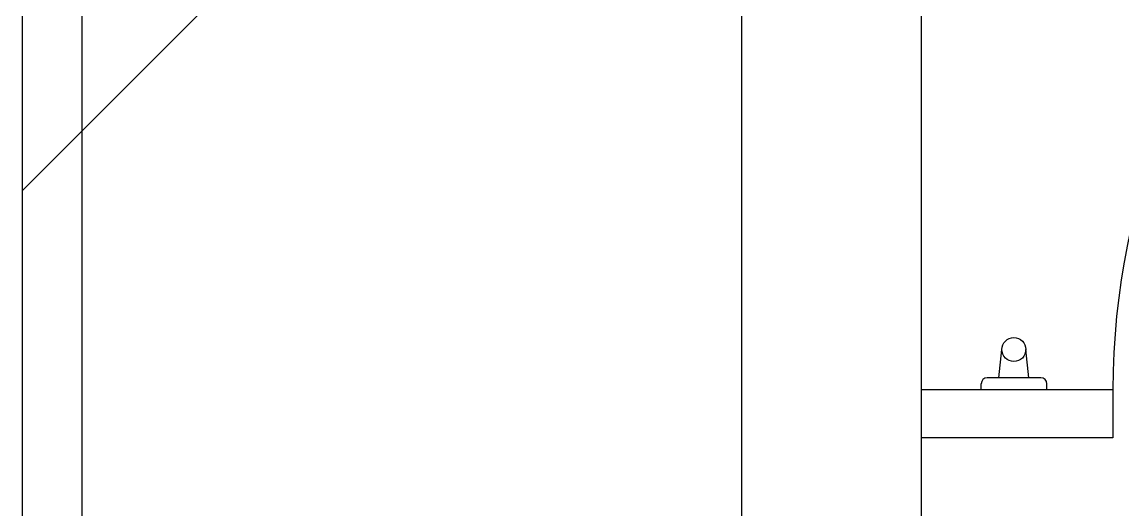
# Model space of a CAD drawing. Header units: millimetres. Extents: x 732 to 1037, y 127 to 299.
# Drawn here: x 733.633 to 734.551, y 287.722 to 288.128 of the extents above; entities that cross this region are included whole.
import ezdxf

# ---------------------------------------------------------------- set-up
doc = ezdxf.new("R2010")
doc.units = ezdxf.units.MM
doc.layers.add('I-ARQ', color=8, linetype='Continuous')

# ---------------------------------------------------------------- blocks, each defined once
blk = doc.blocks.new('A$C4CA24491')
at = {"color": 2}
blk.add_lwpolyline([(12.75, 19.15027), (0, 19.15027), (0, 0.00027), (12.75, 0.00027)], close=True, dxfattribs=at)
at = {"layer": 'I-ARQ', "color": 2}
blk.add_line((0, 13.66048), (5.38504, 19.04552), dxfattribs=at)

msp = doc.modelspace()

# ---------------------------------------------------------------- linework, layer by layer
at = {"layer": 'I-ARQ'}
for p, q in [((733.63258, 293.47753), (733.63258, 274.32753)), ((733.63258, 293.47753), (733.63258, 274.32753)), ((733.63258, 293.47753), (733.63258, 274.32753)), ((733.68258, 293.47753), (733.68258, 274.32753)), ((733.68258, 293.47753), (733.68258, 274.32753)), ((733.68258, 293.47753), (733.68258, 274.32753)), ((734.23258, 288.64003), (734.23258, 284.00253)), ((734.23258, 288.64003), (734.23258, 287.97253)), ((734.38258, 288.64003), (734.38258, 287.97253)), ((734.38258, 288.64003), (734.38258, 287.93192)), ((734.38258, 287.93192), (734.38258, 284.00253)), ((734.44738, 287.83192), (734.44991, 287.85539)), ((734.47244, 287.83192), (734.46991, 287.85539)), ((734.43267, 287.82192), (734.43267, 287.82692)), ((734.4825, 287.83192), (734.43767, 287.83192)), ((734.4875, 287.82192), (734.4875, 287.82692)), ((734.54258, 287.82192), (734.38258, 287.82192)), ((734.4875, 287.82192), (734.43267, 287.82192)), ((734.54258, 287.82192), (734.54258, 287.78192)), ((734.54258, 287.78192), (734.38258, 287.78192))]:
    msp.add_line(p, q, dxfattribs=at)
msp.add_circle((734.45991, 287.85539), 0.01, dxfattribs=at)
for centre, radius, start, end in [((735.14417, 287.8222), 0.60159, 90.15105, 180.02584), ((734.43767, 287.82692), 0.005, 90, 180), ((734.4825, 287.82692), 0.005, 0, 90)]:
    msp.add_arc(centre, radius, start, end, dxfattribs=at)

# ---------------------------------------------------------------- block references
msp.add_blockref('A$C4CA24491', (733.63258, 274.32726))

doc.saveas('drawing.dxf')
